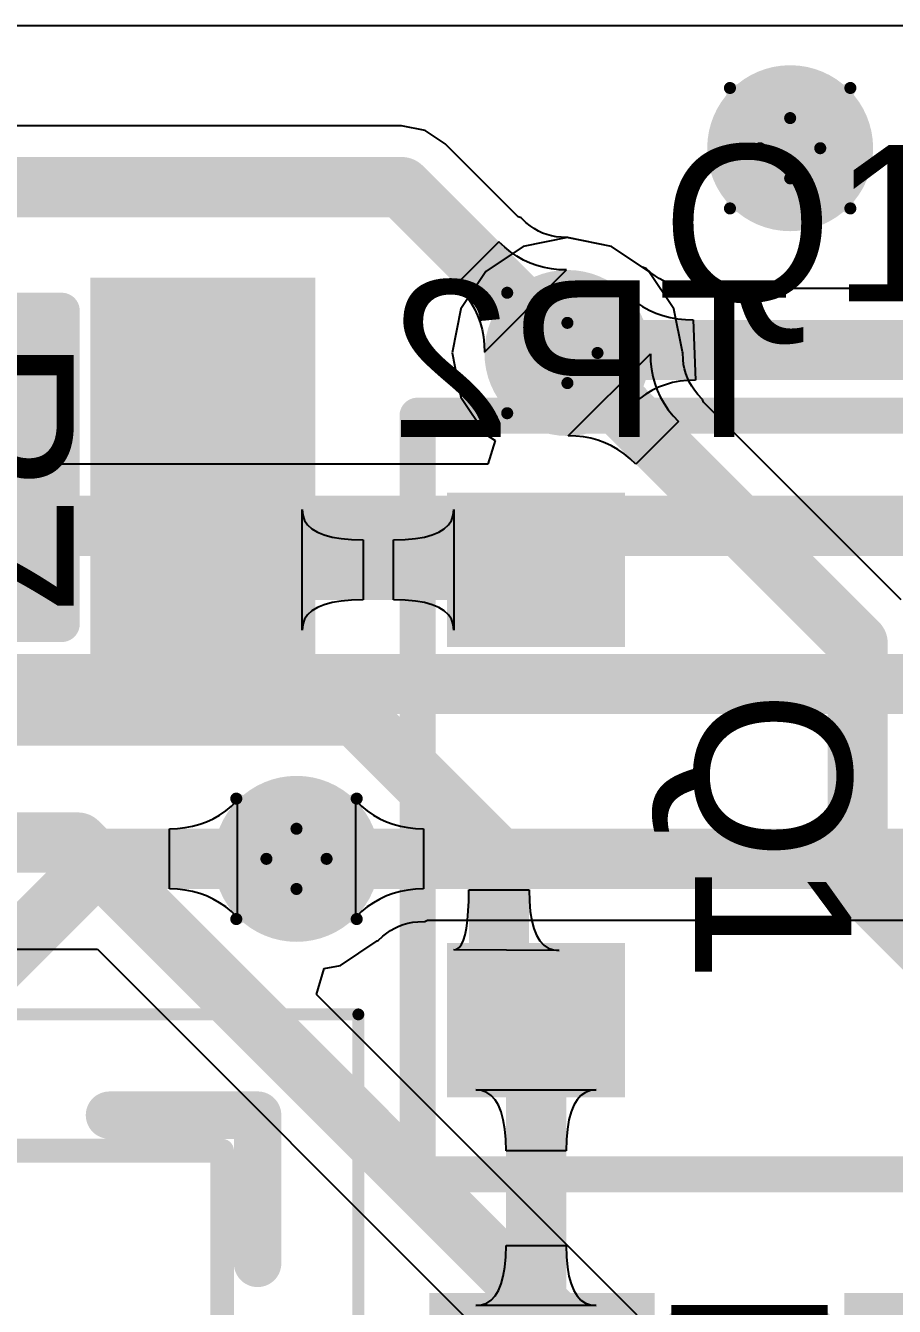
# Model space of a CAD drawing. Header units: inches. Extents: x 0.88 to 8.93, y 2.74 to 7.33.
# Drawn here: x 2.14 to 2.2843, y 3.1907 to 3.4034 of the extents above; entities that cross this region are included whole.
import ezdxf

# ---------------------------------------------------------------- set-up
doc = ezdxf.new("R2010")
doc.units = ezdxf.units.IN
doc.header["$MEASUREMENT"] = 0
for name, color, linetype in [('Bottom 3D Body', 76, 'Continuous'), ('Bottom Courtyard', 56, 'Continuous'), ('Bottom Layer', 5, 'Continuous'), ('Bottom Overlay', 54, 'Continuous'), ('Drill Drawing', 1, 'Continuous'), ('Mechanical 12', 56, 'Continuous'), ('Mechanical 16', 56, 'Continuous'), ('Top Layer', 1, 'Continuous'), ('Top Overlay', 2, 'Continuous'), ('Top Paste', 8, 'Continuous'), ('Top Solder', 216, 'Continuous'), ('Via Holes', 16, 'Continuous')]:
    doc.layers.add(name, color=color, linetype=linetype)
doc.styles.add('Arial', font='', dxfattribs={"height": 0.2})
doc.styles.get('Arial').set_extended_font_data('Arial')

# ---------------------------------------------------------------- blocks, each defined once
blk = doc.blocks.new('QFN50P500X500X80_HS_29N_CP2102N_18')
at = {"layer": 'Bottom 3D Body'}
for points in [[(-0.12106, 0.12106, 0.00197, 0.00197, 0), (0.12106, 0.12106, 0.00197, 0.00197, 0)], [(0.12106, -0.12106, 0.00197, 0.00197, 0), (0.12106, 0.12106, 0.00197, 0.00197, 0)]]:
    blk.add_lwpolyline(points, format="xyseb", dxfattribs=at)
blk.add_lwpolyline([(0.12057, 0.12106, 0.000984, 0.000984, 1), (0.12156, 0.12106, 0.000984, 0.000984, 1)], format="xyseb", close=True, dxfattribs=at)
blk.add_lwpolyline([(0.12057, 0.12106, 0.000984, 0.000984, 1), (0.12156, 0.12106, 0.000984, 0.000984, 1)], format="xyseb", close=True, dxfattribs=at)
at = {"layer": 'Bottom Courtyard'}
for points in [[(-0.09843, 0.09843, 0.00394, 0.00394, 0), (0.09843, 0.09843, 0.00394, 0.00394, 0)], [(0.09843, -0.09843, 0.00394, 0.00394, 0), (0.09843, 0.09843, 0.00394, 0.00394, 0)]]:
    blk.add_lwpolyline(points, format="xyseb", dxfattribs=at)
blk.add_lwpolyline([(0.09744, 0.09843, 0.00197, 0.00197, 1), (0.09941, 0.09843, 0.00197, 0.00197, 1)], format="xyseb", close=True, dxfattribs=at)
blk.add_lwpolyline([(0.09744, 0.09843, 0.00197, 0.00197, 1), (0.09941, 0.09843, 0.00197, 0.00197, 1)], format="xyseb", close=True, dxfattribs=at)
at = {"layer": 'Top Overlay'}
for points in [[(0.07972, 0.10433, 0.00787, 0.00787, 0), (0.10433, 0.10433, 0.00787, 0.00787, 0)], [(0.10433, 0.07972, 0.00787, 0.00787, 0), (0.10433, 0.10433, 0.00787, 0.00787, 0)]]:
    blk.add_lwpolyline(points, format="xyseb", dxfattribs=at)
for points in [[(0.07776, 0.10433, 0.00394, 0.00394, 1), (0.08169, 0.10433, 0.00394, 0.00394, 1)], [(0.10236, 0.10433, 0.00394, 0.00394, 1), (0.1063, 0.10433, 0.00394, 0.00394, 1)], [(0.10236, 0.10433, 0.00394, 0.00394, 1), (0.1063, 0.10433, 0.00394, 0.00394, 1)], [(0.10236, 0.07972, 0.00394, 0.00394, 1), (0.1063, 0.07972, 0.00394, 0.00394, 1)]]:
    blk.add_lwpolyline(points, format="xyseb", close=True, dxfattribs=at)
blk = doc.blocks.new('R0805_20')
at = {"layer": 'Top Layer'}
for points in [[(0.02953, 0.05118), (0.02953, 0.01772), (-0.02953, 0.01772), (-0.02953, 0.05118)], [(0.02953, -0.01772), (0.02953, -0.05118), (-0.02953, -0.05118), (-0.02953, -0.01772)]]:
    blk.add_hatch(color=1, dxfattribs=at).paths.add_polyline_path(points)
at = {"layer": 'Top Overlay'}
blk.add_hatch(color=2, dxfattribs=at).paths.add_polyline_path([(-0.026, -0.00902), (0.026, -0.00902), (0.026, 0.00998), (-0.026, 0.00998)])
at = {"layer": 'Top Paste'}
for points in [[(0.02953, 0.05118), (0.02953, 0.01772), (-0.02953, 0.01772), (-0.02953, 0.05118)], [(0.02953, -0.01772), (0.02953, -0.05118), (-0.02953, -0.05118), (-0.02953, -0.01772)]]:
    blk.add_hatch(color=8, dxfattribs=at).paths.add_polyline_path(points)
at = {"layer": 'Top Solder'}
for points in [[(0.0315, 0.05315), (0.0315, 0.01575), (-0.0315, 0.01575), (-0.0315, 0.05315)], [(0.0315, -0.01575), (0.0315, -0.05315), (-0.0315, -0.05315), (-0.0315, -0.01575)]]:
    blk.add_hatch(color=216, dxfattribs=at).paths.add_polyline_path(points)
at = {"layer": 'Top Overlay'}
for points in [[(-0.026, 0.011, 0.006, 0.006, 0), (0.026, 0.011, 0.006, 0.006, 0)], [(-0.026, -0.011, 0.006, 0.006, 0), (-0.026, 0.011, 0.006, 0.006, 0)], [(0.026, -0.011, 0.006, 0.006, 0), (0.026, 0.011, 0.006, 0.006, 0)], [(-0.026, -0.011, 0.006, 0.006, 0), (0.026, -0.011, 0.006, 0.006, 0)]]:
    blk.add_lwpolyline(points, format="xyseb", dxfattribs=at)
for points in [[(-0.0275, 0.011, 0.003, 0.003, 1), (-0.0245, 0.011, 0.003, 0.003, 1)], [(-0.0275, 0.011, 0.003, 0.003, 1), (-0.0245, 0.011, 0.003, 0.003, 1)], [(0.0245, 0.011, 0.003, 0.003, 1), (0.0275, 0.011, 0.003, 0.003, 1)], [(0.0245, 0.011, 0.003, 0.003, 1), (0.0275, 0.011, 0.003, 0.003, 1)], [(-0.0275, -0.011, 0.003, 0.003, 1), (-0.0245, -0.011, 0.003, 0.003, 1)], [(-0.0275, -0.011, 0.003, 0.003, 1), (-0.0245, -0.011, 0.003, 0.003, 1)], [(0.0245, -0.011, 0.003, 0.003, 1), (0.0275, -0.011, 0.003, 0.003, 1)], [(0.0245, -0.011, 0.003, 0.003, 1), (0.0275, -0.011, 0.003, 0.003, 1)]]:
    blk.add_lwpolyline(points, format="xyseb", close=True, dxfattribs=at)
at = {"layer": 'Mechanical 12', "style": 'Arial'}
blk.add_text('R10', height=0.026, dxfattribs=at).set_placement((-0.03249, -0.013))
blk = doc.blocks.new('R0805_21')
at = {"layer": 'Top Layer'}
for points in [[(0.02953, 0.05118), (0.02953, 0.01772), (-0.02953, 0.01772), (-0.02953, 0.05118)], [(0.02953, -0.01772), (0.02953, -0.05118), (-0.02953, -0.05118), (-0.02953, -0.01772)]]:
    blk.add_hatch(color=1, dxfattribs=at).paths.add_polyline_path(points)
at = {"layer": 'Top Overlay'}
blk.add_hatch(color=2, dxfattribs=at).paths.add_polyline_path([(-0.02601, -0.009), (0.02599, -0.009), (0.02599, 0.01), (-0.02601, 0.01)])
at = {"layer": 'Top Paste'}
for points in [[(0.02953, 0.05118), (0.02953, 0.01772), (-0.02953, 0.01772), (-0.02953, 0.05118)], [(0.02953, -0.01772), (0.02953, -0.05118), (-0.02953, -0.05118), (-0.02953, -0.01772)]]:
    blk.add_hatch(color=8, dxfattribs=at).paths.add_polyline_path(points)
at = {"layer": 'Top Solder'}
for points in [[(0.0315, 0.05315), (0.0315, 0.01575), (-0.0315, 0.01575), (-0.0315, 0.05315)], [(0.0315, -0.01575), (0.0315, -0.05315), (-0.0315, -0.05315), (-0.0315, -0.01575)]]:
    blk.add_hatch(color=216, dxfattribs=at).paths.add_polyline_path(points)
at = {"layer": 'Top Overlay'}
for points in [[(-0.026, 0.011, 0.006, 0.006, 0), (0.026, 0.011, 0.006, 0.006, 0)], [(-0.026, -0.011, 0.006, 0.006, 0), (-0.026, 0.011, 0.006, 0.006, 0)], [(0.026, -0.011, 0.006, 0.006, 0), (0.026, 0.011, 0.006, 0.006, 0)], [(-0.026, -0.011, 0.006, 0.006, 0), (0.026, -0.011, 0.006, 0.006, 0)]]:
    blk.add_lwpolyline(points, format="xyseb", dxfattribs=at)
for points in [[(-0.0275, 0.011, 0.003, 0.003, 1), (-0.0245, 0.011, 0.003, 0.003, 1)], [(-0.0275, 0.011, 0.003, 0.003, 1), (-0.0245, 0.011, 0.003, 0.003, 1)], [(0.0245, 0.011, 0.003, 0.003, 1), (0.0275, 0.011, 0.003, 0.003, 1)], [(0.0245, 0.011, 0.003, 0.003, 1), (0.0275, 0.011, 0.003, 0.003, 1)], [(-0.0275, -0.011, 0.003, 0.003, 1), (-0.0245, -0.011, 0.003, 0.003, 1)], [(-0.0275, -0.011, 0.003, 0.003, 1), (-0.0245, -0.011, 0.003, 0.003, 1)], [(0.0245, -0.011, 0.003, 0.003, 1), (0.0275, -0.011, 0.003, 0.003, 1)], [(0.0245, -0.011, 0.003, 0.003, 1), (0.0275, -0.011, 0.003, 0.003, 1)]]:
    blk.add_lwpolyline(points, format="xyseb", close=True, dxfattribs=at)
at = {"layer": 'Mechanical 12', "style": 'Arial'}
blk.add_text('R7', height=0.026, dxfattribs=at).set_placement((-0.02166, -0.013))
blk = doc.blocks.new('SOT_23_27')
at = {"layer": 'Top Layer'}
for points in [[(-0.01181, 0.05315), (0.01181, 0.05315), (0.01181, 0.02559), (-0.01181, 0.02559)], [(-0.04921, -0.02559), (-0.02559, -0.02559), (-0.02559, -0.05315), (-0.04921, -0.05315)], [(0.02559, -0.02559), (0.04921, -0.02559), (0.04921, -0.05315), (0.02559, -0.05315)]]:
    blk.add_hatch(color=1, dxfattribs=at).paths.add_polyline_path(points)
at = {"layer": 'Top Paste'}
for points in [[(-0.01181, 0.05315), (0.01181, 0.05315), (0.01181, 0.02559), (-0.01181, 0.02559)], [(-0.04921, -0.02559), (-0.02559, -0.02559), (-0.02559, -0.05315), (-0.04921, -0.05315)], [(0.02559, -0.02559), (0.04921, -0.02559), (0.04921, -0.05315), (0.02559, -0.05315)]]:
    blk.add_hatch(color=8, dxfattribs=at).paths.add_polyline_path(points)
at = {"layer": 'Top Solder'}
for points in [[(-0.01281, 0.05415), (0.01281, 0.05415), (0.01281, 0.02459), (-0.01281, 0.02459)], [(-0.05021, -0.02459), (-0.02459, -0.02459), (-0.02459, -0.05415), (-0.05021, -0.05415)], [(0.02459, -0.02459), (0.05021, -0.02459), (0.05021, -0.05415), (0.02459, -0.05415)]]:
    blk.add_hatch(color=216, dxfattribs=at).paths.add_polyline_path(points)
at = {"layer": 'Bottom 3D Body'}
for points in [[(-0.06299, -0.05906, 0.00394, 0.00394, 0), (-0.06299, 0.05906, 0.00394, 0.00394, 0)], [(0.06299, 0.05906, 0.00394, 0.00394, 0), (-0.06299, 0.05906, 0.00394, 0.00394, 0)], [(0.06299, -0.05906, 0.00394, 0.00394, 0), (0.06299, 0.05906, 0.00394, 0.00394, 0)], [(0.06299, -0.05906, 0.00394, 0.00394, 0), (-0.06299, -0.05906, 0.00394, 0.00394, 0)]]:
    blk.add_lwpolyline(points, format="xyseb", dxfattribs=at)
for points in [[(-0.06398, 0.05906, 0.00197, 0.00197, 1), (-0.06201, 0.05906, 0.00197, 0.00197, 1)], [(-0.06398, 0.05906, 0.00197, 0.00197, 1), (-0.06201, 0.05906, 0.00197, 0.00197, 1)], [(0.06201, 0.05906, 0.00197, 0.00197, 1), (0.06398, 0.05906, 0.00197, 0.00197, 1)], [(0.06201, 0.05906, 0.00197, 0.00197, 1), (0.06398, 0.05906, 0.00197, 0.00197, 1)], [(-0.06398, -0.05906, 0.00197, 0.00197, 1), (-0.06201, -0.05906, 0.00197, 0.00197, 1)], [(-0.06398, -0.05906, 0.00197, 0.00197, 1), (-0.06201, -0.05906, 0.00197, 0.00197, 1)], [(0.06201, -0.05906, 0.00197, 0.00197, 1), (0.06398, -0.05906, 0.00197, 0.00197, 1)], [(0.06201, -0.05906, 0.00197, 0.00197, 1), (0.06398, -0.05906, 0.00197, 0.00197, 1)]]:
    blk.add_lwpolyline(points, format="xyseb", close=True, dxfattribs=at)
at = {"layer": 'Mechanical 16'}
for points in [[(-0.06299, -0.059, 0.00394, 0.00394, 0), (-0.06299, 0.059, 0.00394, 0.00394, 0)], [(0.06299, 0.059, 0.00394, 0.00394, 0), (-0.06299, 0.059, 0.00394, 0.00394, 0)], [(0.06299, -0.059, 0.00394, 0.00394, 0), (0.06299, 0.059, 0.00394, 0.00394, 0)], [(0.06299, -0.059, 0.00394, 0.00394, 0), (-0.06299, -0.059, 0.00394, 0.00394, 0)]]:
    blk.add_lwpolyline(points, format="xyseb", dxfattribs=at)
for points in [[(-0.06398, 0.059, 0.00197, 0.00197, 1), (-0.06201, 0.059, 0.00197, 0.00197, 1)], [(-0.06398, 0.059, 0.00197, 0.00197, 1), (-0.06201, 0.059, 0.00197, 0.00197, 1)], [(0.06201, 0.059, 0.00197, 0.00197, 1), (0.06398, 0.059, 0.00197, 0.00197, 1)], [(0.06201, 0.059, 0.00197, 0.00197, 1), (0.06398, 0.059, 0.00197, 0.00197, 1)], [(-0.06398, -0.059, 0.00197, 0.00197, 1), (-0.06201, -0.059, 0.00197, 0.00197, 1)], [(-0.06398, -0.059, 0.00197, 0.00197, 1), (-0.06201, -0.059, 0.00197, 0.00197, 1)], [(0.06201, -0.059, 0.00197, 0.00197, 1), (0.06398, -0.059, 0.00197, 0.00197, 1)], [(0.06201, -0.059, 0.00197, 0.00197, 1), (0.06398, -0.059, 0.00197, 0.00197, 1)]]:
    blk.add_lwpolyline(points, format="xyseb", close=True, dxfattribs=at)
at = {"layer": 'Top Overlay'}
for points in [[(-0.06299, -0.05906, 0.006, 0.006, 0), (-0.06299, 0.05906, 0.006, 0.006, 0)], [(0.06299, 0.05906, 0.006, 0.006, 0), (-0.06299, 0.05906, 0.006, 0.006, 0)], [(0.06299, -0.05906, 0.006, 0.006, 0), (0.06299, 0.05906, 0.006, 0.006, 0)], [(-0.06299, -0.05906, 0.006, 0.006, 0), (0.06299, -0.05906, 0.006, 0.006, 0)]]:
    blk.add_lwpolyline(points, format="xyseb", dxfattribs=at)
for points in [[(-0.06449, 0.05906, 0.003, 0.003, 1), (-0.06149, 0.05906, 0.003, 0.003, 1)], [(-0.06449, 0.05906, 0.003, 0.003, 1), (-0.06149, 0.05906, 0.003, 0.003, 1)], [(0.06149, 0.05906, 0.003, 0.003, 1), (0.06449, 0.05906, 0.003, 0.003, 1)], [(0.06149, 0.05906, 0.003, 0.003, 1), (0.06449, 0.05906, 0.003, 0.003, 1)], [(-0.06449, -0.05906, 0.003, 0.003, 1), (-0.06149, -0.05906, 0.003, 0.003, 1)], [(-0.06449, -0.05906, 0.003, 0.003, 1), (-0.06149, -0.05906, 0.003, 0.003, 1)], [(0.06149, -0.05906, 0.003, 0.003, 1), (0.06449, -0.05906, 0.003, 0.003, 1)], [(0.06149, -0.05906, 0.003, 0.003, 1), (0.06449, -0.05906, 0.003, 0.003, 1)]]:
    blk.add_lwpolyline(points, format="xyseb", close=True, dxfattribs=at)
at = {"layer": 'Mechanical 12', "style": 'Arial'}
blk.add_text('Q1', height=0.026, dxfattribs=at).set_placement((-0.01733, -0.013))

msp = doc.modelspace()

# ---------------------------------------------------------------- hatches: boundary and pattern name
at = {"layer": 'Bottom Layer'}
h = msp.add_hatch(color=5, dxfattribs=at)
edge = h.paths.add_edge_path()
edge.add_arc((2.267, 3.383), 0.01378, 0, 360)
h = msp.add_hatch(color=5, dxfattribs=at)
edge = h.paths.add_edge_path()
edge.add_arc((2.23, 3.349), 0.01378, 0, 360)
h = msp.add_hatch(color=5, dxfattribs=at)
edge = h.paths.add_edge_path()
edge.add_arc((2.185, 3.265), 0.01378, 0, 360)
at = {"layer": 'Top Layer'}
h = msp.add_hatch(color=1, dxfattribs=at)
edge = h.paths.add_edge_path()
edge.add_arc((2.267, 3.383), 0.01378, 0, 360)
h = msp.add_hatch(color=1, dxfattribs=at)
edge = h.paths.add_edge_path()
edge.add_arc((2.23, 3.349), 0.01378, 0, 360)
h = msp.add_hatch(color=1, dxfattribs=at)
edge = h.paths.add_edge_path()
edge.add_arc((2.185, 3.265), 0.01378, 0, 360)
at = {"layer": 'Via Holes'}
h = msp.add_hatch(color=7, dxfattribs=at)
edge = h.paths.add_edge_path()
edge.add_arc((2.267, 3.383), 0.00787, 0, 360)
h = msp.add_hatch(color=7, dxfattribs=at)
edge = h.paths.add_edge_path()
edge.add_arc((2.23, 3.349), 0.00787, 0, 360)
h = msp.add_hatch(color=7, dxfattribs=at)
edge = h.paths.add_edge_path()
edge.add_arc((2.185, 3.265), 0.00787, 0, 360)

# ---------------------------------------------------------------- linework, layer by layer
at = {"layer": 'Bottom Layer'}
for p, q in [((1.09445, 3.40336), (2.402, 3.40336)), ((2.22267, 3.36669), (2.21646, 3.36254)), ((2.23, 3.36815), (2.22267, 3.36669)), ((2.23733, 3.36669), (2.23, 3.36815)), ((2.24246, 3.36326), (2.23733, 3.36669)), ((2.21646, 3.36254), (2.21231, 3.35633)), ((2.24307, 3.36305), (2.24246, 3.36326)), ((2.24388, 3.36233), (2.24307, 3.36305)), ((2.24457, 3.36181), (2.24388, 3.36233)), ((2.24526, 3.36137), (2.24457, 3.36181)), ((2.24596, 3.36098), (2.24526, 3.36137)), ((2.24669, 3.36066), (2.24596, 3.36098)), ((2.24745, 3.3604), (2.24669, 3.36066)), ((2.24824, 3.36019), (2.24745, 3.3604)), ((2.24908, 3.36004), (2.24824, 3.36019)), ((2.24018, 3.33972), (2.23948, 3.359)), ((2.23948, 3.359), (2.24045, 3.35814)), ((2.24045, 3.35814), (2.24146, 3.35738)), ((2.24996, 3.35995), (2.24908, 3.36004)), ((2.25109, 3.35991), (2.24996, 3.35995)), ((2.25156, 3.3597), (2.25109, 3.35991)), ((2.2952, 3.3597), (2.25156, 3.3597)), ((2.21231, 3.35633), (2.21085, 3.349)), ((2.24146, 3.35738), (2.2425, 3.3567)), ((2.2425, 3.3567), (2.24359, 3.35612)), ((2.24359, 3.35612), (2.24471, 3.35562)), ((2.24471, 3.35562), (2.24587, 3.35522)), ((2.24587, 3.35522), (2.24707, 3.3549)), ((2.24707, 3.3549), (2.24831, 3.35468)), ((2.24831, 3.35468), (2.24959, 3.35454)), ((2.24959, 3.35454), (2.2509, 3.3545)), ((2.2509, 3.3545), (2.25129, 3.3445)), ((2.21085, 3.349), (2.21231, 3.34167)), ((2.24514, 3.3433), (2.24405, 3.34278)), ((2.24628, 3.34373), (2.24514, 3.3433)), ((2.24746, 3.34407), (2.24628, 3.34373)), ((2.24869, 3.34431), (2.24746, 3.34407)), ((2.24997, 3.34445), (2.24869, 3.34431)), ((2.25129, 3.3445), (2.24997, 3.34445)), ((2.21231, 3.34167), (2.21646, 3.33546)), ((2.24202, 3.34144), (2.24108, 3.34063)), ((2.24301, 3.34216), (2.24202, 3.34144)), ((2.24405, 3.34278), (2.24301, 3.34216)), ((2.24108, 3.34063), (2.24018, 3.33972)), ((2.21646, 3.33546), (2.21798, 3.33445)), ((2.21798, 3.33445), (2.21678, 3.33051)), ((2.21678, 3.33051), (2.07639, 3.33051)), ((2.19484, 3.25535), (2.19484, 3.27465)), ((2.19484, 3.27465), (2.19577, 3.27376)), ((2.19577, 3.27376), (2.19675, 3.27297)), ((2.19675, 3.27297), (2.19777, 3.27228)), ((2.19777, 3.27228), (2.19883, 3.27167)), ((2.19883, 3.27167), (2.19993, 3.27116)), ((2.19993, 3.27116), (2.20108, 3.27074)), ((2.20108, 3.27074), (2.20227, 3.27042)), ((2.20227, 3.27042), (2.20351, 3.27019)), ((2.20351, 3.27019), (2.20479, 3.27005)), ((2.20479, 3.27005), (2.20611, 3.27)), ((2.20611, 3.27), (2.20611, 3.26)), ((2.19883, 3.25833), (2.19777, 3.25772)), ((2.19993, 3.25884), (2.19883, 3.25833)), ((2.20108, 3.25926), (2.19993, 3.25884)), ((2.20227, 3.25958), (2.20108, 3.25926)), ((2.20351, 3.25981), (2.20227, 3.25958)), ((2.20479, 3.25995), (2.20351, 3.25981)), ((2.20611, 3.26), (2.20479, 3.25995)), ((2.19577, 3.25624), (2.19484, 3.25535)), ((2.19675, 3.25703), (2.19577, 3.25624)), ((2.19777, 3.25772), (2.19675, 3.25703)), ((2.20131, 3.25351), (2.202, 3.25383)), ((2.202, 3.25383), (2.20272, 3.25409)), ((2.20272, 3.25409), (2.20349, 3.2543)), ((2.20349, 3.2543), (2.2043, 3.25446)), ((2.2043, 3.25446), (2.20517, 3.25455)), ((2.20517, 3.25455), (2.2063, 3.25459)), ((2.2063, 3.25459), (2.20677, 3.2548)), ((2.20677, 3.2548), (2.35441, 3.2548)), ((2.19856, 3.25142), (2.19934, 3.25216)), ((2.19934, 3.25216), (2.19998, 3.25268)), ((2.19998, 3.25268), (2.20064, 3.25313)), ((2.20064, 3.25313), (2.20131, 3.25351)), ((2.11199, 3.25), (2.15195, 3.25)), ((2.15195, 3.25), (2.22361, 3.17834)), ((2.19233, 3.24731), (2.19838, 3.25136)), ((2.19838, 3.25136), (2.19856, 3.25142)), ((2.1883, 3.24249), (2.18959, 3.24677)), ((2.18959, 3.24677), (2.19233, 3.24731)), ((2.23803, 3.19276), (2.1883, 3.24249)), ((2.33459, 3.0962), (2.23803, 3.19276))]:
    msp.add_line(p, q, dxfattribs=at)
for points in [[(2.23, 3.349, 0.01, 0.01, 0), (2.2305, 3.3495, 0.01, 0.01, 0)], [(2.2305, 3.3495, 0.01, 0.01, 0), (2.3245, 3.3495, 0.01, 0.01, 0)], [(2.07639, 3.32031, 0.01, 0.01, 0), (2.3373, 3.32031, 0.01, 0.01, 0)], [(2.09838, 3.29404, 0.01, 0.01, 0), (2.51326, 3.29404, 0.01, 0.01, 0)], [(2.10568, 3.26771, 0.01, 0.01, 0), (2.14866, 3.26771, 0.01, 0.01, 0)], [(2.14866, 3.26771, 0.01, 0.01, 0), (2.16122, 3.25515, 0.01, 0.01, 0)], [(2.185, 3.265, 0.01, 0.01, 0), (2.35863, 3.265, 0.01, 0.01, 0)], [(2.16122, 3.25515, 0.01, 0.01, 0), (2.23082, 3.18555, 0.01, 0.01, 0)]]:
    msp.add_lwpolyline(points, format="xyseb", dxfattribs=at)
for points in [[(2.2275, 3.349, 0.005, 0.005, 1), (2.2325, 3.349, 0.005, 0.005, 1)], [(2.228, 3.3495, 0.005, 0.005, 1), (2.233, 3.3495, 0.005, 0.005, 1)], [(2.228, 3.3495, 0.005, 0.005, 1), (2.233, 3.3495, 0.005, 0.005, 1)], [(2.14616, 3.26771, 0.005, 0.005, 1), (2.15116, 3.26771, 0.005, 0.005, 1)], [(2.14616, 3.26771, 0.005, 0.005, 1), (2.15116, 3.26771, 0.005, 0.005, 1)], [(2.1825, 3.265, 0.005, 0.005, 1), (2.1875, 3.265, 0.005, 0.005, 1)], [(2.15872, 3.25515, 0.005, 0.005, 1), (2.16372, 3.25515, 0.005, 0.005, 1)], [(2.15872, 3.25515, 0.005, 0.005, 1), (2.16372, 3.25515, 0.005, 0.005, 1)]]:
    msp.add_lwpolyline(points, format="xyseb", close=True, dxfattribs=at)
at = {"layer": 'Drill Drawing'}
for points in [[(2.257, 3.393, 0.002, 0.002, 0), (2.267, 3.388, 0.002, 0.002, 0)], [(2.257, 3.393, 0.002, 0.002, 0), (2.262, 3.383, 0.002, 0.002, 0)], [(2.267, 3.388, 0.002, 0.002, 0), (2.277, 3.393, 0.002, 0.002, 0)], [(2.272, 3.383, 0.002, 0.002, 0), (2.277, 3.393, 0.002, 0.002, 0)], [(2.257, 3.373, 0.002, 0.002, 0), (2.262, 3.383, 0.002, 0.002, 0)], [(2.272, 3.383, 0.002, 0.002, 0), (2.277, 3.373, 0.002, 0.002, 0)], [(2.257, 3.373, 0.002, 0.002, 0), (2.267, 3.378, 0.002, 0.002, 0)], [(2.267, 3.378, 0.002, 0.002, 0), (2.277, 3.373, 0.002, 0.002, 0)], [(2.22, 3.359, 0.002, 0.002, 0), (2.23, 3.354, 0.002, 0.002, 0)], [(2.22, 3.359, 0.002, 0.002, 0), (2.225, 3.349, 0.002, 0.002, 0)], [(2.23, 3.354, 0.002, 0.002, 0), (2.24, 3.359, 0.002, 0.002, 0)], [(2.235, 3.349, 0.002, 0.002, 0), (2.24, 3.359, 0.002, 0.002, 0)], [(2.22, 3.339, 0.002, 0.002, 0), (2.225, 3.349, 0.002, 0.002, 0)], [(2.235, 3.349, 0.002, 0.002, 0), (2.24, 3.339, 0.002, 0.002, 0)], [(2.22, 3.339, 0.002, 0.002, 0), (2.23, 3.344, 0.002, 0.002, 0)], [(2.23, 3.344, 0.002, 0.002, 0), (2.24, 3.339, 0.002, 0.002, 0)], [(2.175, 3.275, 0.002, 0.002, 0), (2.185, 3.27, 0.002, 0.002, 0)], [(2.175, 3.275, 0.002, 0.002, 0), (2.18, 3.265, 0.002, 0.002, 0)], [(2.185, 3.27, 0.002, 0.002, 0), (2.195, 3.275, 0.002, 0.002, 0)], [(2.19, 3.265, 0.002, 0.002, 0), (2.195, 3.275, 0.002, 0.002, 0)], [(2.175, 3.255, 0.002, 0.002, 0), (2.18, 3.265, 0.002, 0.002, 0)], [(2.19, 3.265, 0.002, 0.002, 0), (2.195, 3.255, 0.002, 0.002, 0)], [(2.175, 3.255, 0.002, 0.002, 0), (2.185, 3.26, 0.002, 0.002, 0)], [(2.185, 3.26, 0.002, 0.002, 0), (2.195, 3.255, 0.002, 0.002, 0)]]:
    msp.add_lwpolyline(points, format="xyseb", dxfattribs=at)
for points in [[(2.2565, 3.393, 0.001, 0.001, 1), (2.2575, 3.393, 0.001, 0.001, 1)], [(2.2565, 3.393, 0.001, 0.001, 1), (2.2575, 3.393, 0.001, 0.001, 1)], [(2.2765, 3.393, 0.001, 0.001, 1), (2.2775, 3.393, 0.001, 0.001, 1)], [(2.2765, 3.393, 0.001, 0.001, 1), (2.2775, 3.393, 0.001, 0.001, 1)], [(2.2665, 3.388, 0.001, 0.001, 1), (2.2675, 3.388, 0.001, 0.001, 1)], [(2.2665, 3.388, 0.001, 0.001, 1), (2.2675, 3.388, 0.001, 0.001, 1)], [(2.2615, 3.383, 0.001, 0.001, 1), (2.2625, 3.383, 0.001, 0.001, 1)], [(2.2615, 3.383, 0.001, 0.001, 1), (2.2625, 3.383, 0.001, 0.001, 1)], [(2.2715, 3.383, 0.001, 0.001, 1), (2.2725, 3.383, 0.001, 0.001, 1)], [(2.2715, 3.383, 0.001, 0.001, 1), (2.2725, 3.383, 0.001, 0.001, 1)], [(2.2665, 3.378, 0.001, 0.001, 1), (2.2675, 3.378, 0.001, 0.001, 1)], [(2.2665, 3.378, 0.001, 0.001, 1), (2.2675, 3.378, 0.001, 0.001, 1)], [(2.2565, 3.373, 0.001, 0.001, 1), (2.2575, 3.373, 0.001, 0.001, 1)], [(2.2565, 3.373, 0.001, 0.001, 1), (2.2575, 3.373, 0.001, 0.001, 1)], [(2.2765, 3.373, 0.001, 0.001, 1), (2.2775, 3.373, 0.001, 0.001, 1)], [(2.2765, 3.373, 0.001, 0.001, 1), (2.2775, 3.373, 0.001, 0.001, 1)], [(2.2195, 3.359, 0.001, 0.001, 1), (2.2205, 3.359, 0.001, 0.001, 1)], [(2.2195, 3.359, 0.001, 0.001, 1), (2.2205, 3.359, 0.001, 0.001, 1)], [(2.2395, 3.359, 0.001, 0.001, 1), (2.2405, 3.359, 0.001, 0.001, 1)], [(2.2395, 3.359, 0.001, 0.001, 1), (2.2405, 3.359, 0.001, 0.001, 1)], [(2.2295, 3.354, 0.001, 0.001, 1), (2.2305, 3.354, 0.001, 0.001, 1)], [(2.2295, 3.354, 0.001, 0.001, 1), (2.2305, 3.354, 0.001, 0.001, 1)], [(2.2245, 3.349, 0.001, 0.001, 1), (2.2255, 3.349, 0.001, 0.001, 1)], [(2.2245, 3.349, 0.001, 0.001, 1), (2.2255, 3.349, 0.001, 0.001, 1)], [(2.2345, 3.349, 0.001, 0.001, 1), (2.2355, 3.349, 0.001, 0.001, 1)], [(2.2345, 3.349, 0.001, 0.001, 1), (2.2355, 3.349, 0.001, 0.001, 1)], [(2.2295, 3.344, 0.001, 0.001, 1), (2.2305, 3.344, 0.001, 0.001, 1)], [(2.2295, 3.344, 0.001, 0.001, 1), (2.2305, 3.344, 0.001, 0.001, 1)], [(2.2195, 3.339, 0.001, 0.001, 1), (2.2205, 3.339, 0.001, 0.001, 1)], [(2.2195, 3.339, 0.001, 0.001, 1), (2.2205, 3.339, 0.001, 0.001, 1)], [(2.2395, 3.339, 0.001, 0.001, 1), (2.2405, 3.339, 0.001, 0.001, 1)], [(2.2395, 3.339, 0.001, 0.001, 1), (2.2405, 3.339, 0.001, 0.001, 1)], [(2.1745, 3.275, 0.001, 0.001, 1), (2.1755, 3.275, 0.001, 0.001, 1)], [(2.1745, 3.275, 0.001, 0.001, 1), (2.1755, 3.275, 0.001, 0.001, 1)], [(2.1945, 3.275, 0.001, 0.001, 1), (2.1955, 3.275, 0.001, 0.001, 1)], [(2.1945, 3.275, 0.001, 0.001, 1), (2.1955, 3.275, 0.001, 0.001, 1)], [(2.1845, 3.27, 0.001, 0.001, 1), (2.1855, 3.27, 0.001, 0.001, 1)], [(2.1845, 3.27, 0.001, 0.001, 1), (2.1855, 3.27, 0.001, 0.001, 1)], [(2.1795, 3.265, 0.001, 0.001, 1), (2.1805, 3.265, 0.001, 0.001, 1)], [(2.1795, 3.265, 0.001, 0.001, 1), (2.1805, 3.265, 0.001, 0.001, 1)], [(2.1895, 3.265, 0.001, 0.001, 1), (2.1905, 3.265, 0.001, 0.001, 1)], [(2.1895, 3.265, 0.001, 0.001, 1), (2.1905, 3.265, 0.001, 0.001, 1)], [(2.1845, 3.26, 0.001, 0.001, 1), (2.1855, 3.26, 0.001, 0.001, 1)], [(2.1845, 3.26, 0.001, 0.001, 1), (2.1855, 3.26, 0.001, 0.001, 1)], [(2.1745, 3.255, 0.001, 0.001, 1), (2.1755, 3.255, 0.001, 0.001, 1)], [(2.1745, 3.255, 0.001, 0.001, 1), (2.1755, 3.255, 0.001, 0.001, 1)], [(2.1945, 3.255, 0.001, 0.001, 1), (2.1955, 3.255, 0.001, 0.001, 1)], [(2.1945, 3.255, 0.001, 0.001, 1), (2.1955, 3.255, 0.001, 0.001, 1)]]:
    msp.add_lwpolyline(points, format="xyseb", close=True, dxfattribs=at)
at = {"layer": 'Top Layer'}
for p, q in [((1.09445, 3.40336), (3.28391, 3.40336)), ((2.20246, 3.38673), (2.10654, 3.38673)), ((2.20636, 3.38596), (2.20246, 3.38673)), ((2.20967, 3.38375), (2.20636, 3.38596)), ((2.22182, 3.3716), (2.20967, 3.38375)), ((2.2223, 3.37142), (2.22182, 3.3716)), ((2.22312, 3.37065), (2.2223, 3.37142)), ((2.22381, 3.37011), (2.22312, 3.37065)), ((2.22449, 3.36964), (2.22381, 3.37011)), ((2.22518, 3.36924), (2.22449, 3.36964)), ((2.22588, 3.36892), (2.22518, 3.36924)), ((2.22659, 3.36865), (2.22588, 3.36892)), ((2.21861, 3.36746), (2.21154, 3.36039)), ((2.21861, 3.36746), (2.21154, 3.36039)), ((2.21861, 3.36746), (2.21154, 3.36039)), ((2.21861, 3.36746), (2.21154, 3.36039)), ((2.21958, 3.36656), (2.21861, 3.36746)), ((2.21958, 3.36656), (2.21861, 3.36746)), ((2.21958, 3.36656), (2.21861, 3.36746)), ((2.21958, 3.36656), (2.21861, 3.36746)), ((2.22058, 3.36575), (2.21958, 3.36656)), ((2.22058, 3.36575), (2.21958, 3.36656)), ((2.22058, 3.36575), (2.21958, 3.36656)), ((2.22058, 3.36575), (2.21958, 3.36656)), ((2.22734, 3.36845), (2.22659, 3.36865)), ((2.22811, 3.3683), (2.22734, 3.36845)), ((2.22894, 3.36822), (2.22811, 3.3683)), ((2.23001, 3.36819), (2.22894, 3.36822)), ((2.23019, 3.36811), (2.23001, 3.36819)), ((2.23733, 3.36669), (2.23019, 3.36811)), ((2.24354, 3.36254), (2.23733, 3.36669)), ((2.22162, 3.36505), (2.22058, 3.36575)), ((2.22162, 3.36505), (2.22058, 3.36575)), ((2.22162, 3.36505), (2.22058, 3.36575)), ((2.22162, 3.36505), (2.22058, 3.36575)), ((2.22269, 3.36443), (2.22162, 3.36505)), ((2.22269, 3.36443), (2.22162, 3.36505)), ((2.22269, 3.36443), (2.22162, 3.36505)), ((2.22269, 3.36443), (2.22162, 3.36505)), ((2.2238, 3.36392), (2.22269, 3.36443)), ((2.2238, 3.36392), (2.22269, 3.36443)), ((2.2238, 3.36392), (2.22269, 3.36443)), ((2.2238, 3.36392), (2.22269, 3.36443)), ((2.21622, 3.34914), (2.22986, 3.36278)), ((2.21622, 3.34914), (2.22986, 3.36278)), ((2.21622, 3.34914), (2.22986, 3.36278)), ((2.21622, 3.34914), (2.22986, 3.36278)), ((2.22494, 3.3635), (2.2238, 3.36392)), ((2.22494, 3.3635), (2.2238, 3.36392)), ((2.22494, 3.3635), (2.2238, 3.36392)), ((2.22494, 3.3635), (2.2238, 3.36392)), ((2.22612, 3.36317), (2.22494, 3.3635)), ((2.22612, 3.36317), (2.22494, 3.3635)), ((2.22612, 3.36317), (2.22494, 3.3635)), ((2.22612, 3.36317), (2.22494, 3.3635)), ((2.22733, 3.36295), (2.22612, 3.36317)), ((2.22733, 3.36295), (2.22612, 3.36317)), ((2.22733, 3.36295), (2.22612, 3.36317)), ((2.22733, 3.36295), (2.22612, 3.36317)), ((2.22858, 3.36281), (2.22733, 3.36295)), ((2.22858, 3.36281), (2.22733, 3.36295)), ((2.22858, 3.36281), (2.22733, 3.36295)), ((2.22858, 3.36281), (2.22733, 3.36295)), ((2.22986, 3.36278), (2.22858, 3.36281)), ((2.22986, 3.36278), (2.22858, 3.36281)), ((2.22986, 3.36278), (2.22858, 3.36281)), ((2.22986, 3.36278), (2.22858, 3.36281)), ((2.24769, 3.35633), (2.24354, 3.36254)), ((2.21154, 3.36039), (2.21244, 3.35942)), ((2.21154, 3.36039), (2.21244, 3.35942)), ((2.21154, 3.36039), (2.21244, 3.35942)), ((2.21154, 3.36039), (2.21244, 3.35942)), ((2.21244, 3.35942), (2.21325, 3.35842)), ((2.21244, 3.35942), (2.21325, 3.35842)), ((2.21244, 3.35942), (2.21325, 3.35842)), ((2.21244, 3.35942), (2.21325, 3.35842)), ((2.21325, 3.35842), (2.21395, 3.35738)), ((2.21325, 3.35842), (2.21395, 3.35738)), ((2.21325, 3.35842), (2.21395, 3.35738)), ((2.21325, 3.35842), (2.21395, 3.35738)), ((2.21395, 3.35738), (2.21457, 3.35631)), ((2.21395, 3.35738), (2.21457, 3.35631)), ((2.21395, 3.35738), (2.21457, 3.35631)), ((2.21395, 3.35738), (2.21457, 3.35631)), ((2.21457, 3.35631), (2.21508, 3.3552)), ((2.21457, 3.35631), (2.21508, 3.3552)), ((2.21457, 3.35631), (2.21508, 3.3552)), ((2.21457, 3.35631), (2.21508, 3.3552)), ((2.24911, 3.34919), (2.24769, 3.35633)), ((2.21508, 3.3552), (2.2155, 3.35406)), ((2.21508, 3.3552), (2.2155, 3.35406)), ((2.21508, 3.3552), (2.2155, 3.35406)), ((2.21508, 3.3552), (2.2155, 3.35406)), ((2.2155, 3.35406), (2.21583, 3.35288)), ((2.2155, 3.35406), (2.21583, 3.35288)), ((2.2155, 3.35406), (2.21583, 3.35288)), ((2.2155, 3.35406), (2.21583, 3.35288)), ((2.21583, 3.35288), (2.21605, 3.35167)), ((2.21583, 3.35288), (2.21605, 3.35167)), ((2.21583, 3.35288), (2.21605, 3.35167)), ((2.21583, 3.35288), (2.21605, 3.35167)), ((2.21605, 3.35167), (2.21619, 3.35042)), ((2.21605, 3.35167), (2.21619, 3.35042)), ((2.21605, 3.35167), (2.21619, 3.35042)), ((2.21605, 3.35167), (2.21619, 3.35042)), ((2.21619, 3.35042), (2.21622, 3.34914)), ((2.21619, 3.35042), (2.21622, 3.34914)), ((2.21619, 3.35042), (2.21622, 3.34914)), ((2.21619, 3.35042), (2.21622, 3.34914)), ((2.23014, 3.33522), (2.24378, 3.34886)), ((2.24378, 3.34886), (2.24381, 3.34758)), ((2.24381, 3.34758), (2.24395, 3.34633)), ((2.24919, 3.34901), (2.24911, 3.34919)), ((2.24922, 3.34794), (2.24919, 3.34901)), ((2.2493, 3.34711), (2.24922, 3.34794)), ((2.24395, 3.34633), (2.24417, 3.34512)), ((2.24945, 3.34634), (2.2493, 3.34711)), ((2.24965, 3.34559), (2.24945, 3.34634)), ((2.24992, 3.34488), (2.24965, 3.34559)), ((2.24417, 3.34512), (2.2445, 3.34394)), ((2.2445, 3.34394), (2.24492, 3.3428)), ((2.25024, 3.34418), (2.24992, 3.34488)), ((2.25064, 3.34349), (2.25024, 3.34418)), ((2.25111, 3.34281), (2.25064, 3.34349)), ((2.24492, 3.3428), (2.24543, 3.34169)), ((2.24543, 3.34169), (2.24605, 3.34062)), ((2.25165, 3.34212), (2.25111, 3.34281)), ((2.25242, 3.3413), (2.25165, 3.34212)), ((2.2526, 3.34082), (2.25242, 3.3413)), ((2.24605, 3.34062), (2.24675, 3.33958)), ((2.24675, 3.33958), (2.24756, 3.33858)), ((2.28542, 3.308), (2.2526, 3.34082)), ((2.24846, 3.33761), (2.24139, 3.33054)), ((2.24756, 3.33858), (2.24846, 3.33761)), ((2.23142, 3.33519), (2.23014, 3.33522)), ((2.23267, 3.33505), (2.23142, 3.33519)), ((2.23388, 3.33483), (2.23267, 3.33505)), ((2.23506, 3.3345), (2.23388, 3.33483)), ((2.2362, 3.33408), (2.23506, 3.3345)), ((2.23731, 3.33357), (2.2362, 3.33408)), ((2.23838, 3.33295), (2.23731, 3.33357)), ((2.23942, 3.33225), (2.23838, 3.33295)), ((2.24042, 3.33144), (2.23942, 3.33225)), ((2.24139, 3.33054), (2.24042, 3.33144)), ((2.18594, 3.30299), (2.18594, 3.32299)), ((2.18594, 3.32299), (2.18604, 3.32204)), ((2.18604, 3.32204), (2.18635, 3.32119)), ((2.21074, 3.32119), (2.21104, 3.32204)), ((2.21104, 3.32204), (2.21114, 3.32299)), ((2.21114, 3.32299), (2.21114, 3.30299)), ((2.18635, 3.32119), (2.18685, 3.32044)), ((2.18685, 3.32044), (2.18756, 3.31979)), ((2.18756, 3.31979), (2.18847, 3.31924)), ((2.20864, 3.31924), (2.20954, 3.31979)), ((2.20954, 3.31979), (2.21024, 3.32044)), ((2.21024, 3.32044), (2.21074, 3.32119)), ((2.18847, 3.31924), (2.18958, 3.31879)), ((2.18958, 3.31879), (2.1909, 3.31844)), ((2.1909, 3.31844), (2.19242, 3.31819)), ((2.19242, 3.31819), (2.19414, 3.31804)), ((2.19414, 3.31804), (2.19606, 3.31799)), ((2.19606, 3.31799), (2.19606, 3.30799)), ((2.20114, 3.31799), (2.20304, 3.31804)), ((2.20114, 3.30799), (2.20114, 3.31799)), ((2.20304, 3.31804), (2.20474, 3.31819)), ((2.20474, 3.31819), (2.20624, 3.31844)), ((2.20624, 3.31844), (2.20754, 3.31879)), ((2.20754, 3.31879), (2.20864, 3.31924)), ((2.18958, 3.30719), (2.18847, 3.30674)), ((2.1909, 3.30754), (2.18958, 3.30719)), ((2.19242, 3.30779), (2.1909, 3.30754)), ((2.19414, 3.30794), (2.19242, 3.30779)), ((2.19606, 3.30799), (2.19414, 3.30794)), ((2.20304, 3.30794), (2.20114, 3.30799)), ((2.20474, 3.30779), (2.20304, 3.30794)), ((2.20624, 3.30754), (2.20474, 3.30779)), ((2.20754, 3.30719), (2.20624, 3.30754)), ((2.20864, 3.30674), (2.20754, 3.30719)), ((2.18685, 3.30554), (2.18635, 3.30479)), ((2.18756, 3.30619), (2.18685, 3.30554)), ((2.18847, 3.30674), (2.18756, 3.30619)), ((2.20954, 3.30619), (2.20864, 3.30674)), ((2.21024, 3.30554), (2.20954, 3.30619)), ((2.21074, 3.30479), (2.21024, 3.30554)), ((2.18604, 3.30394), (2.18594, 3.30299)), ((2.18635, 3.30479), (2.18604, 3.30394)), ((2.21104, 3.30394), (2.21074, 3.30479)), ((2.21114, 3.30299), (2.21104, 3.30394)), ((2.17223, 3.27228), (2.17325, 3.27297)), ((2.17325, 3.27297), (2.17423, 3.27376)), ((2.17423, 3.27376), (2.17516, 3.27465)), ((2.17516, 3.27465), (2.17516, 3.25535)), ((2.16892, 3.27074), (2.17007, 3.27116)), ((2.17007, 3.27116), (2.17117, 3.27167)), ((2.17117, 3.27167), (2.17223, 3.27228)), ((2.16389, 3.27), (2.16521, 3.27005)), ((2.16389, 3.26), (2.16389, 3.27)), ((2.16521, 3.27005), (2.16649, 3.27019)), ((2.16649, 3.27019), (2.16773, 3.27042)), ((2.16773, 3.27042), (2.16892, 3.27074)), ((2.16521, 3.25995), (2.16389, 3.26)), ((2.16649, 3.25981), (2.16521, 3.25995)), ((2.16773, 3.25958), (2.16649, 3.25981)), ((2.16892, 3.25926), (2.16773, 3.25958)), ((2.17007, 3.25884), (2.16892, 3.25926)), ((2.17117, 3.25833), (2.17007, 3.25884)), ((2.17223, 3.25772), (2.17117, 3.25833)), ((2.2136, 3.25798), (2.21363, 3.25988)), ((2.21363, 3.25988), (2.22363, 3.25988)), ((2.22363, 3.25988), (2.22368, 3.25796)), ((2.17325, 3.25703), (2.17223, 3.25772)), ((2.17423, 3.25624), (2.17325, 3.25703)), ((2.17516, 3.25535), (2.17423, 3.25624)), ((2.21341, 3.25478), (2.2136, 3.25798)), ((2.22368, 3.25796), (2.22383, 3.25625)), ((2.22383, 3.25625), (2.22408, 3.25473)), ((2.21323, 3.25348), (2.21341, 3.25478)), ((2.22408, 3.25473), (2.22443, 3.25342)), ((2.21273, 3.25148), (2.21301, 3.25238)), ((2.21301, 3.25238), (2.21323, 3.25348)), ((2.22443, 3.25342), (2.22488, 3.25231)), ((2.22488, 3.25231), (2.22543, 3.2514)), ((2.21114, 3.24988), (2.21162, 3.24998)), ((2.22863, 3.24976), (2.21114, 3.24988)), ((2.21162, 3.24998), (2.21204, 3.25028)), ((2.21204, 3.25028), (2.21241, 3.25078)), ((2.21241, 3.25078), (2.21273, 3.25148)), ((2.22543, 3.2514), (2.22608, 3.25069)), ((2.22608, 3.25069), (2.22683, 3.25018)), ((2.22683, 3.25018), (2.22768, 3.24987)), ((2.22768, 3.24987), (2.22863, 3.24976)), ((2.21575, 3.22652), (2.2148, 3.22662)), ((2.2148, 3.22662), (2.2348, 3.22662)), ((2.2166, 3.22621), (2.21575, 3.22652)), ((2.21735, 3.22571), (2.2166, 3.22621)), ((2.233, 3.22621), (2.23225, 3.22571)), ((2.23385, 3.22652), (2.233, 3.22621)), ((2.2348, 3.22662), (2.23385, 3.22652)), ((2.218, 3.225), (2.21735, 3.22571)), ((2.21855, 3.22409), (2.218, 3.225)), ((2.219, 3.22297), (2.21855, 3.22409)), ((2.23105, 3.22409), (2.2306, 3.22297)), ((2.2316, 3.225), (2.23105, 3.22409)), ((2.23225, 3.22571), (2.2316, 3.225)), ((2.21935, 3.22166), (2.219, 3.22297)), ((2.2306, 3.22297), (2.23025, 3.22166)), ((2.2196, 3.22014), (2.21935, 3.22166)), ((2.21975, 3.21842), (2.2196, 3.22014)), ((2.23, 3.22014), (2.22985, 3.21842)), ((2.23025, 3.22166), (2.23, 3.22014)), ((2.2198, 3.2165), (2.21975, 3.21842)), ((2.22985, 3.21842), (2.2298, 3.2165)), ((2.2298, 3.2165), (2.2198, 3.2165)), ((2.21975, 3.19892), (2.2198, 3.20082)), ((2.2198, 3.20082), (2.2298, 3.20082)), ((2.2298, 3.20082), (2.22985, 3.19892)), ((2.2196, 3.19722), (2.21975, 3.19892)), ((2.22985, 3.19892), (2.23, 3.19722)), ((2.21935, 3.19572), (2.2196, 3.19722)), ((2.23, 3.19722), (2.23025, 3.19572)), ((2.21855, 3.19332), (2.219, 3.19442)), ((2.219, 3.19442), (2.21935, 3.19572)), ((2.23025, 3.19572), (2.2306, 3.19442)), ((2.2306, 3.19442), (2.23105, 3.19332)), ((2.21735, 3.19172), (2.218, 3.19242)), ((2.218, 3.19242), (2.21855, 3.19332)), ((2.23105, 3.19332), (2.2316, 3.19242)), ((2.2316, 3.19242), (2.23225, 3.19172)), ((2.2148, 3.19082), (2.21575, 3.19092)), ((2.2348, 3.19082), (2.2148, 3.19082)), ((2.21575, 3.19092), (2.2166, 3.19122)), ((2.2166, 3.19122), (2.21735, 3.19172)), ((2.23225, 3.19172), (2.233, 3.19122)), ((2.233, 3.19122), (2.23385, 3.19092)), ((2.23385, 3.19092), (2.2348, 3.19082))]:
    msp.add_line(p, q, dxfattribs=at)
for points in [[(2.10654, 3.37654, 0.01, 0.01, 0), (2.20246, 3.37654, 0.01, 0.01, 0)], [(2.20246, 3.37654, 0.01, 0.01, 0), (2.27821, 3.30079, 0.01, 0.01, 0)], [(2.16945, 3.32209, 0.01, 0.01, 0), (2.16945, 3.33, 0.01, 0.01, 0)], [(2.16945, 3.32209, 0.01, 0.01, 0), (2.17854, 3.31299, 0.01, 0.01, 0)], [(2.17854, 3.31299, 0.01, 0.01, 0), (2.2248, 3.31299, 0.01, 0.01, 0)], [(2.27821, 3.26119, 0.01, 0.01, 0), (2.27821, 3.30079, 0.01, 0.01, 0)], [(2.12675, 3.28878, 0.01, 0.01, 0), (2.19485, 3.28878, 0.01, 0.01, 0)], [(2.19485, 3.28878, 0.01, 0.01, 0), (2.21863, 3.265, 0.01, 0.01, 0)], [(2.11835, 3.23059, 0.01, 0.01, 0), (2.15276, 3.265, 0.01, 0.01, 0)], [(2.15276, 3.265, 0.01, 0.01, 0), (2.185, 3.265, 0.01, 0.01, 0)], [(2.21863, 3.24436, 0.01, 0.01, 0), (2.21863, 3.265, 0.01, 0.01, 0)], [(2.27821, 3.26119, 0.01, 0.01, 0), (2.32142, 3.21798, 0.01, 0.01, 0)], [(2.21863, 3.24436, 0.01, 0.01, 0), (2.2248, 3.23819, 0.01, 0.01, 0)], [(2.2248, 3.1624, 0.01, 0.01, 0), (2.2248, 3.2372, 0.01, 0.01, 0)]]:
    msp.add_lwpolyline(points, format="xyseb", dxfattribs=at)
for points in [[(2.19996, 3.37654, 0.005, 0.005, 1), (2.20496, 3.37654, 0.005, 0.005, 1)], [(2.19996, 3.37654, 0.005, 0.005, 1), (2.20496, 3.37654, 0.005, 0.005, 1)], [(2.16695, 3.33, 0.005, 0.005, 1), (2.17195, 3.33, 0.005, 0.005, 1)], [(2.16695, 3.32209, 0.005, 0.005, 1), (2.17195, 3.32209, 0.005, 0.005, 1)], [(2.16695, 3.32209, 0.005, 0.005, 1), (2.17195, 3.32209, 0.005, 0.005, 1)], [(2.17604, 3.31299, 0.005, 0.005, 1), (2.18104, 3.31299, 0.005, 0.005, 1)], [(2.17604, 3.31299, 0.005, 0.005, 1), (2.18104, 3.31299, 0.005, 0.005, 1)], [(2.2223, 3.31299, 0.005, 0.005, 1), (2.2273, 3.31299, 0.005, 0.005, 1)], [(2.27571, 3.30079, 0.005, 0.005, 1), (2.28071, 3.30079, 0.005, 0.005, 1)], [(2.27571, 3.30079, 0.005, 0.005, 1), (2.28071, 3.30079, 0.005, 0.005, 1)], [(2.19235, 3.28878, 0.005, 0.005, 1), (2.19735, 3.28878, 0.005, 0.005, 1)], [(2.19235, 3.28878, 0.005, 0.005, 1), (2.19735, 3.28878, 0.005, 0.005, 1)], [(2.15026, 3.265, 0.005, 0.005, 1), (2.15526, 3.265, 0.005, 0.005, 1)], [(2.15026, 3.265, 0.005, 0.005, 1), (2.15526, 3.265, 0.005, 0.005, 1)], [(2.1825, 3.265, 0.005, 0.005, 1), (2.1875, 3.265, 0.005, 0.005, 1)], [(2.21613, 3.265, 0.005, 0.005, 1), (2.22113, 3.265, 0.005, 0.005, 1)], [(2.21613, 3.265, 0.005, 0.005, 1), (2.22113, 3.265, 0.005, 0.005, 1)], [(2.27571, 3.26119, 0.005, 0.005, 1), (2.28071, 3.26119, 0.005, 0.005, 1)], [(2.27571, 3.26119, 0.005, 0.005, 1), (2.28071, 3.26119, 0.005, 0.005, 1)], [(2.21613, 3.24436, 0.005, 0.005, 1), (2.22113, 3.24436, 0.005, 0.005, 1)], [(2.21613, 3.24436, 0.005, 0.005, 1), (2.22113, 3.24436, 0.005, 0.005, 1)], [(2.2223, 3.23819, 0.005, 0.005, 1), (2.2273, 3.23819, 0.005, 0.005, 1)], [(2.2223, 3.2372, 0.005, 0.005, 1), (2.2273, 3.2372, 0.005, 0.005, 1)]]:
    msp.add_lwpolyline(points, format="xyseb", close=True, dxfattribs=at)

# ---------------------------------------------------------------- block references
at = {"rotation": 270}
for name, p in [('R0805_21', (2.135, 3.33)), ('SOT_23_27', (2.26417, 3.27559)), ('R0805_20', (2.26024, 3.16142))]:
    msp.add_blockref(name, p, dxfattribs=at)
msp.add_blockref('QFN50P500X500X80_HS_29N_CP2102N_18', (2.07421, 3.11811))

# ---------------------------------------------------------------- texts
at = {"layer": 'Bottom Overlay', "style": 'Arial', "text_generation_flag": 2}
msp.add_text('TP2', height=0.026, dxfattribs=at).set_placement((2.26714, 3.33504))
at = {"layer": 'Top Overlay', "style": 'Arial'}
msp.add_text('Q1', height=0.026, dxfattribs=at).set_placement((2.24578, 3.35756))

doc.saveas('drawing.dxf')
